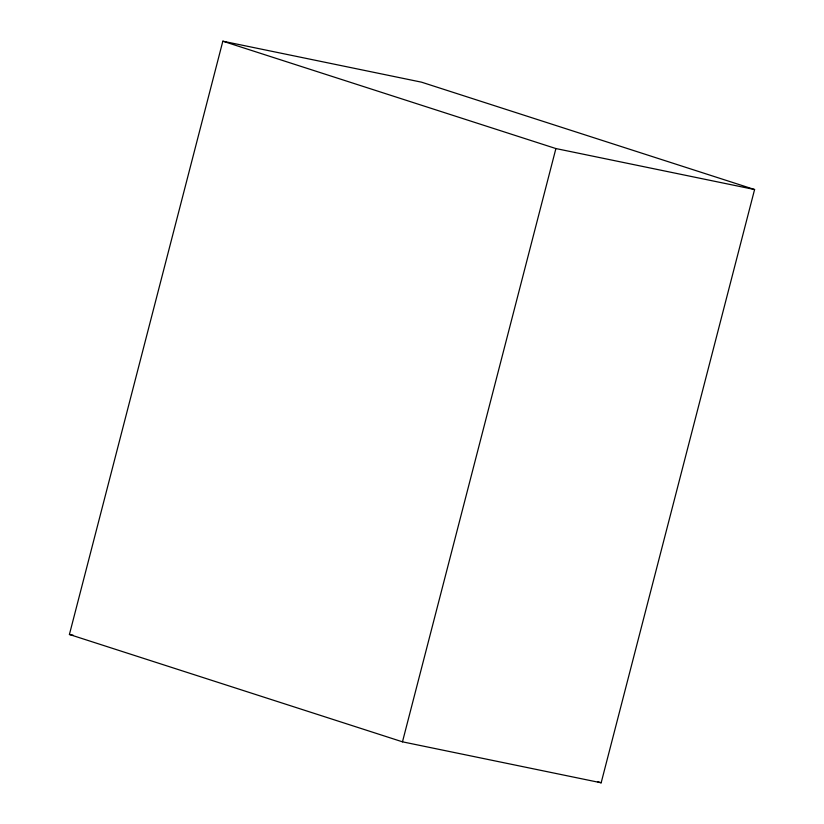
<?xml version="1.0" encoding="UTF-8"?>
<svg xmlns="http://www.w3.org/2000/svg" width="824" height="824" viewBox="0 0 824 824"><rect width="100%" height="100%" fill="white"/><g stroke="black" fill="none" stroke-linecap="round" stroke-linejoin="round"><path stroke-width="1.24" d="M69.412 634.47L222.84 41.2L421.528 82.173L754.588 189.53L601.159 782.8L402.473 741.827L69.412 634.47L73.181 635.242M402.473 741.827L555.901 148.557L222.84 41.2M555.901 148.557L754.588 189.53M597.493 781.615L601.159 782.8"/></g></svg>
